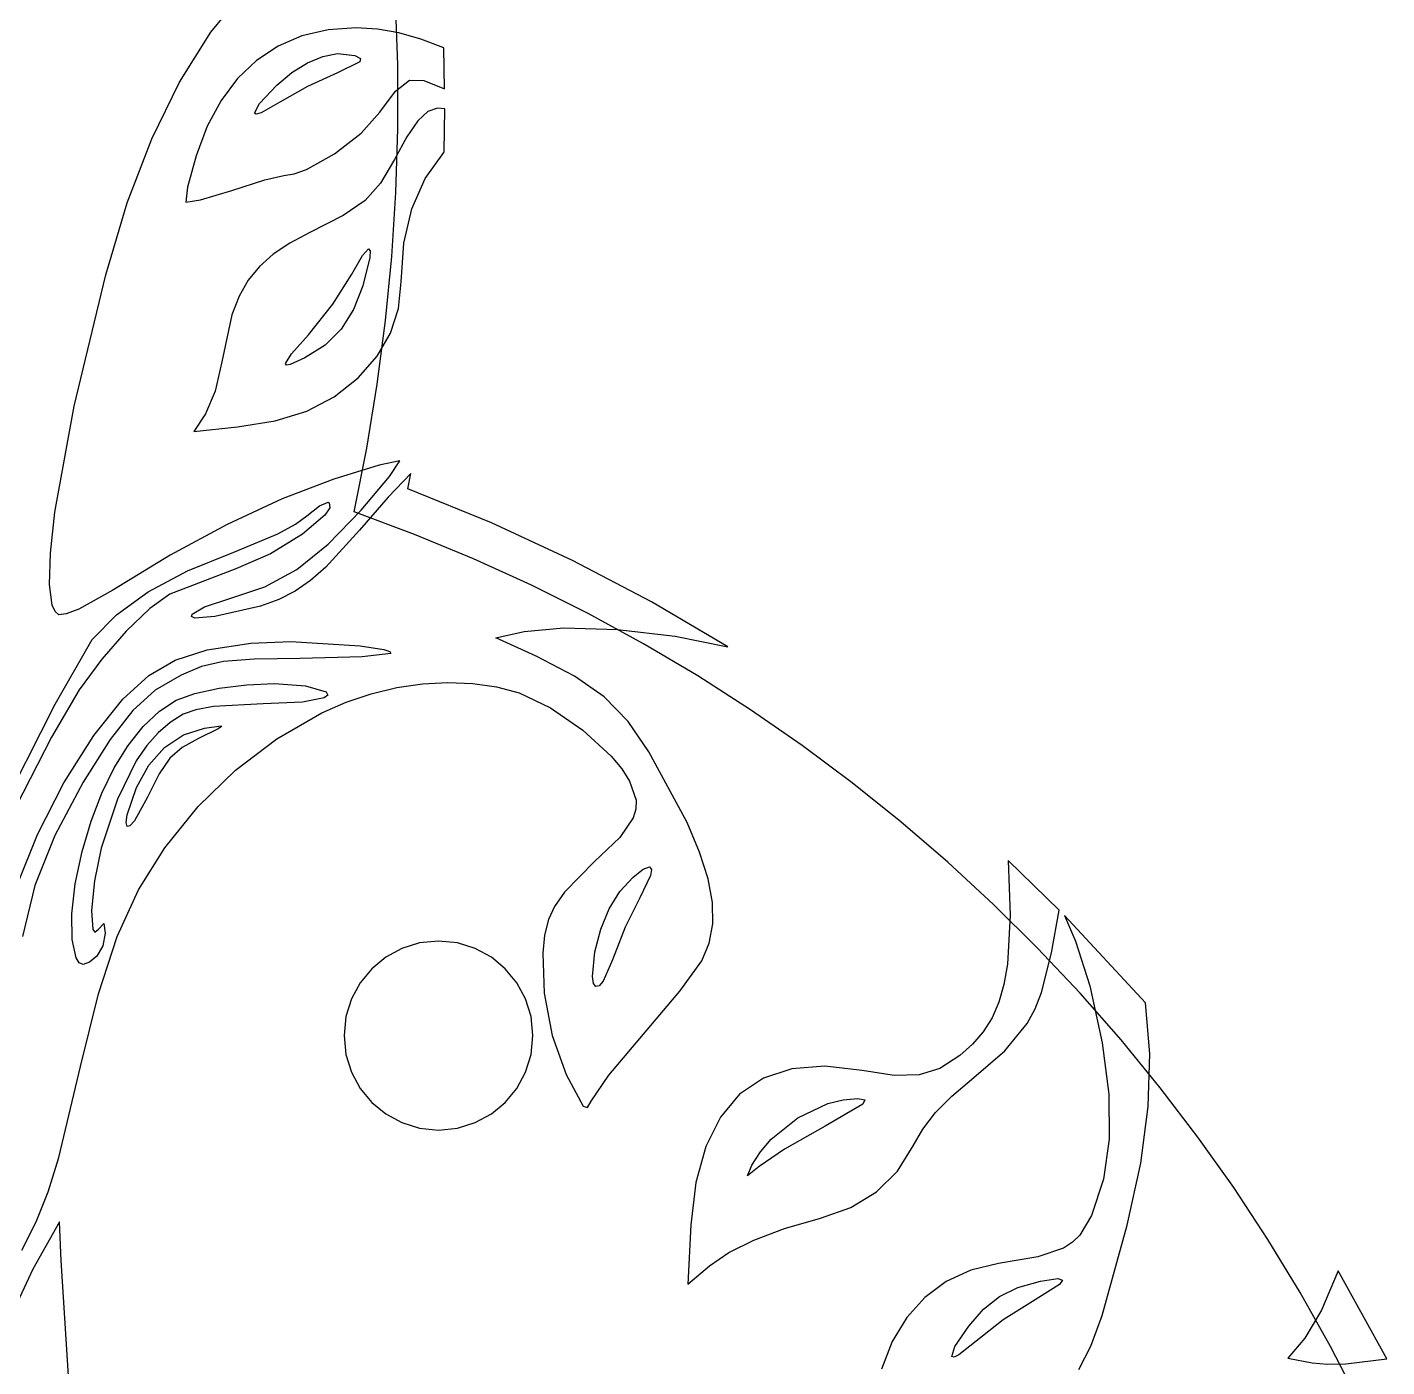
# Model space of a CAD drawing. Extents: x -23 to 237, y -4 to 293.
# Drawn here: x 126.4 to 226.5, y 93.9 to 192.5 of the extents above; entities that cross this region are included whole.
import ezdxf

# ---------------------------------------------------------------- set-up
doc = ezdxf.new("R2010")
doc.units = 0

msp = doc.modelspace()

# ---------------------------------------------------------------- linework, layer by layer
at = {"layer": 'Layer 1'}
for p, q in [((139.965759, 192.119507), (142.588713, 195.32314)), ((153.698843, 189.713833), (153.539297, 194.386531)), ((137.646958, 188.453926), (139.965759, 192.119507)), ((148.573257, 192.30024), (146.653214, 191.849087)), ((150.653, 192.446), (148.573257, 192.30024)), ((152.208731, 192.353616), (150.65265, 192.446)), ((150.65265, 192.446), (150.653, 192.446)), ((153.778102, 192.08165), (152.208731, 192.353616)), ((155.396527, 191.621727), (153.778102, 192.08165)), ((144.899638, 191.097946), (143.319296, 190.052222)), ((146.653214, 191.849087), (144.899638, 191.097946)), ((157.09977, 190.96547), (155.396527, 191.621727)), ((143.319296, 190.052222), (141.918955, 188.71732)), ((147.05284, 189.86061), (148.193353, 190.332507)), ((148.193353, 190.332507), (149.27889, 190.54741)), ((149.27889, 190.54741), (150.55678, 190.40219)), ((149.27889, 190.54741), (149.27889, 190.54741)), ((150.55678, 190.40219), (150.960061, 190.188988)), ((150.960061, 190.188988), (150.91493, 189.944064)), ((157.15077, 187.95067), (157.09977, 190.96547)), ((144.80159, 188.2199), (145.906027, 189.150236)), ((145.906027, 189.150236), (147.05284, 189.86061)), ((149.26128, 189.14801), (147.072718, 188.137551)), ((150.91493, 189.944064), (149.26128, 189.14801)), ((153.706233, 185.027795), (153.698843, 189.713833)), ((135.60305, 184.285725), (137.646958, 188.453926)), ((141.918955, 188.71732), (140.70538, 187.098644)), ((143.534169, 186.869894), (144.80159, 188.2199)), ((147.072718, 188.137551), (145.02748, 186.97605)), ((153.545525, 187.78536), (154.55917, 188.5961)), ((154.55917, 188.5961), (155.628826, 188.564595)), ((155.628826, 188.564595), (157.15077, 187.95067)), ((140.70538, 187.098644), (139.68534, 185.201599)), ((152.38308, 186.2407), (153.545525, 187.78536)), ((143.15559, 186.178304), (143.534169, 186.869894)), ((143.296688, 186.095483), (143.15559, 186.178304)), ((143.656483, 186.19655), (143.296688, 186.095483)), ((145.02748, 186.97605), (143.656483, 186.19655)), ((151.021224, 184.689773), (152.38308, 186.2407)), ((155.909276, 186.28312), (155.179062, 185.594874)), ((156.626, 186.549), (155.909276, 186.28312)), ((156.62599, 186.54898), (156.626, 186.549)), ((157.16353, 186.49988), (156.62599, 186.54898)), ((157.11653, 183.31351), (157.16353, 186.49988)), ((139.68534, 185.201599), (138.8656, 183.03159)), ((153.560335, 180.331965), (153.706233, 185.027795)), ((155.179062, 185.594874), (154.380123, 184.438656)), ((133.804777, 179.57423), (135.60305, 184.285725)), ((149.059249, 183.177764), (151.021224, 184.689773)), ((154.380123, 184.438656), (153.45722, 182.76886)), ((138.8656, 183.03159), (138.23917, 180.728646)), ((146.991994, 182.031145), (149.059249, 183.177764)), ((155.711467, 181.351141), (157.08853, 183.28201)), ((157.08853, 183.28201), (157.11653, 183.31351)), ((146.073525, 181.69688), (146.991994, 182.031145)), ((153.45722, 182.76886), (152.434907, 181.008108)), ((141.49539, 180.48809), (143.914725, 181.25673)), ((143.914725, 181.25673), (145.3143, 181.57639)), ((145.3143, 181.57639), (146.073525, 181.69688)), ((152.434907, 181.008108), (151.303521, 179.737139)), ((154.736789, 179.13522), (155.711467, 181.351141)), ((138.23917, 180.728646), (138.11569, 179.63387)), ((139.205169, 179.788115), (141.49539, 180.48809)), ((153.260021, 175.629887), (153.560335, 180.331965)), ((132.22288, 174.27877), (133.804777, 179.57423)), ((138.11569, 179.63387), (139.205169, 179.788115)), ((151.303521, 179.737139), (149.691987, 178.635083)), ((154.157276, 176.612346), (154.736789, 179.13522)), ((149.691987, 178.635083), (147.22923, 177.38107)), ((147.22923, 177.38107), (145.764763, 176.611215)), ((145.764763, 176.611215), (144.53802, 175.79569)), ((151.114175, 175.702656), (151.56385, 176.1946)), ((151.56385, 176.1946), (151.67388, 176.047199)), ((151.56385, 176.1946), (151.56385, 176.1946)), ((151.67388, 176.047199), (151.63948, 175.541629)), ((153.96571, 173.76062), (154.157276, 176.612346)), ((144.53802, 175.79569), (143.52402, 174.897762)), ((150.33756, 174.31978), (151.114175, 175.702656)), ((151.63948, 175.541629), (151.12306, 173.47178)), ((152.804161, 170.925106), (153.260021, 175.629887)), ((129.897527, 164.606312), (132.22288, 174.27877)), ((143.52402, 174.897762), (142.697778, 173.880704)), ((148.936844, 172.11409), (150.33756, 174.31978)), ((142.697778, 173.880704), (142.034311, 172.707783)), ((151.12306, 173.47178), (150.44742, 171.724237)), ((153.770255, 171.795734), (153.96571, 173.76062)), ((142.034311, 172.707783), (141.508636, 171.342271)), ((147.12647, 169.86478), (148.936844, 172.11409)), ((141.508636, 171.342271), (140.77073, 167.88655)), ((150.44742, 171.724237), (149.536129, 170.285151)), ((153.179747, 169.973931), (153.770255, 171.795734)), ((149.536129, 170.285151), (148.356231, 169.11336)), ((152.191624, 166.221167), (152.804161, 170.925106)), ((145.898721, 168.467662), (147.12647, 169.86478)), ((148.356231, 169.11336), (146.87477, 168.1677)), ((152.187971, 168.281371), (153.179747, 169.973931)), ((145.453149, 167.757118), (145.898721, 168.467662)), ((146.87477, 168.1677), (145.781312, 167.676135)), ((150.78871, 166.70421), (152.187971, 168.281371)), ((140.77073, 167.88655), (140.261914, 165.706794)), ((145.521041, 167.641494), (145.453149, 167.757118)), ((145.781312, 167.676135), (145.521041, 167.641494)), ((149.01829, 165.295632), (150.78871, 166.70421)), ((151.42128, 161.521617), (152.191624, 166.221167)), ((140.261914, 165.706794), (139.55473, 164.0439)), ((147.01823, 164.250316), (149.01829, 165.295632)), ((128.491656, 156.811781), (129.897527, 164.606312)), ((139.55473, 164.0439), (138.70622, 162.74889)), ((144.688282, 163.527352), (147.01823, 164.250316)), ((138.70622, 162.74889), (141.9282, 163.08583)), ((141.9282, 163.08583), (144.688282, 163.527352)), ((150.492, 156.83), (151.42128, 161.521617)), ((152.343038, 160.27555), (149.00068, 159.23576)), ((153.85148, 160.58967), (152.343038, 160.27555)), ((153.10263, 159.438671), (153.85148, 160.58967)), ((149.00068, 159.23576), (145.213055, 157.787161)), ((151.01707, 156.95631), (153.10263, 159.438671)), ((154.65556, 159.65846), (152.987346, 157.921835)), ((154.45607, 158.53346), (154.65556, 159.65846)), ((160.593693, 156.04198), (154.45607, 158.53346)), ((145.213055, 157.787161), (141.15603, 155.90157)), ((147.02241, 156.53674), (147.949294, 157.272015)), ((147.949294, 157.272015), (148.57731, 157.54547)), ((148.705565, 157.141371), (148.346313, 156.597051)), ((148.57731, 157.54547), (148.66131, 157.51447)), ((148.66131, 157.51447), (148.705565, 157.141371)), ((152.987346, 157.921835), (150.89458, 155.48561)), ((128.159584, 153.807572), (128.491656, 156.811781)), ((146.178507, 155.936776), (147.02241, 156.53674)), ((148.346313, 156.597051), (146.708786, 155.201939)), ((148.588889, 154.449776), (151.01707, 156.95631)), ((154.924181, 155.180277), (150.4924, 156.8301)), ((166.561874, 153.268034), (160.593693, 156.04198)), ((141.15603, 155.90157), (136.956205, 153.642502)), ((141.6532, 153.8692), (144.884893, 155.23387)), ((146.708786, 155.201939), (144.331724, 153.743525)), ((144.884893, 155.23387), (146.178507, 155.936776)), ((150.89458, 155.48561), (148.415636, 152.762745)), ((159.27167, 153.38167), (154.924181, 155.180277)), ((146.285536, 152.607984), (148.588889, 154.449776)), ((128.08865, 151.499445), (128.159584, 153.807572)), ((136.956205, 153.642502), (132.74018, 151.07347)), ((138.244093, 152.496691), (141.6532, 153.8692)), ((144.331724, 153.743525), (141.79812, 152.6362)), ((163.532204, 151.437653), (159.27167, 153.38167)), ((172.355752, 150.223351), (166.561874, 153.268034)), ((135.355763, 150.960755), (138.244093, 152.496691)), ((141.79812, 152.6362), (136.94262, 150.77173)), ((143.934651, 151.314867), (146.285536, 152.607984)), ((148.415636, 152.762745), (147.292492, 151.781621)), ((128.289278, 149.962933), (128.08865, 151.499445)), ((132.74018, 151.07347), (130.244014, 149.68482)), ((141.36387, 150.45436), (143.934651, 151.314867)), ((147.292492, 151.781621), (146.160938, 151.002706)), ((167.703116, 149.351599), (163.532204, 151.437653)), ((133.009476, 149.274489), (135.355763, 150.960755)), ((136.94262, 150.77173), (135.466127, 149.725513)), ((139.483195, 149.852849), (141.36387, 150.45436)), ((144.956501, 150.387504), (143.614711, 149.897517)), ((146.160938, 151.002706), (144.956501, 150.387504)), ((177.97047, 146.91966), (172.355752, 150.223351)), ((128.494684, 149.507637), (128.289278, 149.962933)), ((128.77189, 149.27357), (128.494684, 149.507637)), ((129.314846, 149.327509), (128.77189, 149.27357)), ((130.244014, 149.68482), (129.314846, 149.327509)), ((131.2265, 147.45099), (133.009476, 149.274489)), ((135.466127, 149.725513), (133.73318, 148.070607)), ((138.534267, 149.13139), (138.577113, 149.319307)), ((138.788737, 149.024502), (138.534267, 149.13139)), ((138.577113, 149.319307), (139.483195, 149.852849)), ((140.26118, 149.1392), (138.788737, 149.024502)), ((143.614711, 149.897517), (140.26118, 149.1392)), ((171.781741, 147.126882), (167.703116, 149.351599)), ((133.73318, 148.070607), (131.936581, 146.010038)), ((160.92138, 147.58061), (162.99407, 148.04157)), ((162.99407, 148.04157), (165.925553, 148.308457)), ((165.925553, 148.308457), (169.868853, 148.172921)), ((169.868853, 148.172921), (174.11886, 147.691232)), ((128.50182, 142.691065), (131.2265, 147.45099)), ((139.69548, 146.67655), (142.90472, 147.185)), ((142.90472, 147.185), (145.83532, 147.29196)), ((145.83532, 147.29196), (145.8349, 147.2913)), ((145.8349, 147.2913), (150.947567, 146.992375)), ((163.89379, 146.21531), (160.92138, 147.58061)), ((175.765415, 144.766877), (171.781741, 147.126882)), ((174.11886, 147.691232), (177.97047, 146.91966)), ((131.936581, 146.010038), (130.26913, 143.74683)), ((137.332174, 145.939069), (139.69548, 146.67655)), ((143.143045, 146.007888), (140.892996, 145.834783)), ((146.5372, 146.05882), (143.143045, 146.007888)), ((151.089587, 146.17422), (146.5372, 146.05882)), ((150.947567, 146.992375), (152.687635, 146.721021)), ((153.18271, 146.42054), (151.089587, 146.17422)), ((152.687635, 146.721021), (153.123647, 146.571977)), ((153.123647, 146.571977), (153.18271, 146.42054)), ((166.70771, 144.761552), (163.89379, 146.21531)), ((135.401143, 144.791021), (137.332174, 145.939069)), ((139.272927, 145.467641), (137.76871, 144.8346)), ((140.892996, 145.834783), (139.272927, 145.467641)), ((133.48873, 143.05087), (135.401143, 144.791021)), ((137.76871, 144.8346), (135.854388, 143.713709)), ((140.578607, 143.870287), (142.614864, 144.123735)), ((142.614864, 144.123735), (144.6427, 144.2176)), ((144.6427, 144.2176), (144.6427, 144.21759)), ((144.6427, 144.21759), (146.9289, 144.04913)), ((146.9289, 144.04913), (148.443822, 143.586227)), ((153.638708, 143.911739), (155.526863, 144.190851)), ((155.526863, 144.190851), (157.395503, 144.294276)), ((157.395503, 144.294276), (159.21917, 144.219429)), ((159.21917, 144.219429), (160.972406, 143.963725)), ((168.887601, 143.223172), (166.70771, 144.761552)), ((179.65147, 142.274957), (175.765415, 144.766877)), ((130.26913, 143.74683), (128.24436, 140.261625)), ((131.34346, 140.391267), (133.48873, 143.05087)), ((135.854388, 143.713709), (134.20822, 142.235156)), ((137.41681, 142.98872), (138.767925, 143.483276)), ((138.767925, 143.483276), (140.578607, 143.870287)), ((148.301267, 143.154899), (146.691432, 142.836466)), ((148.567842, 143.361534), (148.301267, 143.154899)), ((148.443822, 143.586227), (148.567842, 143.361534)), ((149.905693, 142.836794), (151.756498, 143.459525)), ((151.756498, 143.459525), (153.638708, 143.911739)), ((160.972406, 143.963725), (162.62975, 143.52458)), ((162.62975, 143.52458), (164.933441, 142.429881)), ((170.64229, 141.422956), (168.887601, 143.223172)), ((124.05169, 133.90139), (128.50182, 142.691065)), ((134.20822, 142.235156), (132.543324, 140.084486)), ((134.984267, 141.049628), (136.169905, 142.170405)), ((136.169905, 142.170405), (137.41681, 142.98872)), ((138.84495, 142.275888), (137.92111, 141.94485)), ((140.14911, 142.516222), (138.84495, 142.275888)), ((143.80451, 142.71225), (140.14911, 142.516222)), ((146.691432, 142.836466), (143.80451, 142.71225)), ((144.800111, 140.136576), (148.11175, 142.04613)), ((148.11175, 142.04613), (149.905693, 142.836794)), ((164.933441, 142.429881), (167.320305, 140.771754)), ((183.437243, 139.654495), (179.65147, 142.274957)), ((133.874731, 139.653378), (134.984267, 141.049628)), ((136.965329, 141.35014), (136.074692, 140.585411)), ((137.92111, 141.94485), (136.965329, 141.35014)), ((139.48116, 140.92802), (140.70796, 141.09959)), ((140.743069, 141.038854), (140.483691, 140.875421)), ((140.70796, 141.09959), (140.70793, 141.09956)), ((140.70793, 141.09956), (140.743069, 141.038854)), ((172.1806, 139.18369), (170.64229, 141.422956)), ((128.24436, 140.261625), (125.605711, 135.143629)), ((129.151392, 136.911352), (131.34346, 140.391267)), ((132.543324, 140.084486), (130.57282, 136.94724)), ((136.074692, 140.585411), (135.245515, 139.644638)), ((136.555609, 139.501238), (137.937585, 140.427053)), ((139.04182, 140.17249), (137.845651, 139.507493)), ((137.937585, 140.427053), (139.48116, 140.92802)), ((140.483691, 140.875421), (139.04182, 140.17249)), ((141.768463, 137.8417), (144.800111, 140.136576)), ((167.320305, 140.771754), (169.393692, 138.867017)), ((132.856132, 138.008642), (133.874731, 139.653378)), ((135.245515, 139.644638), (134.474114, 138.521791)), ((135.388153, 138.196886), (136.555609, 139.501238)), ((137.845651, 139.507493), (136.947196, 138.708653)), ((174.983816, 133.989979), (172.1806, 139.18369)), ((187.120067, 136.908867), (183.437243, 139.654495)), ((131.943307, 136.14241), (132.856132, 138.008642)), ((134.474114, 138.521791), (133.089909, 135.705773)), ((134.48814, 136.56031), (135.388153, 138.196886)), ((136.947196, 138.708653), (136.16278, 137.563758)), ((169.393692, 138.867017), (170.188877, 137.921176)), ((136.16278, 137.563758), (135.30873, 135.8606)), ((139.020783, 135.164947), (141.768463, 137.8417)), ((170.188877, 137.921176), (170.75695, 137.03249)), ((170.75695, 137.03249), (171.23635, 135.628222)), ((127.198391, 133.113022), (129.151392, 136.911352)), ((130.57282, 136.94724), (128.474936, 133.031353)), ((131.151092, 134.08167), (131.943307, 136.14241)), ((133.802705, 134.557406), (134.48814, 136.56031)), ((190.697278, 134.041445), (187.120067, 136.908867)), ((133.089909, 135.705773), (131.89261, 132.08914)), ((135.30873, 135.8606), (134.336967, 134.101909)), ((136.56105, 132.10976), (139.020783, 135.164947)), ((171.23635, 135.628222), (171.225006, 134.976917)), ((130.494321, 131.853411), (131.151092, 134.08167)), ((133.721373, 133.979935), (133.802705, 134.557406)), ((134.336967, 134.101909), (134.003999, 133.738981)), ((171.030159, 134.322547), (170.041536, 132.893764)), ((171.225006, 134.976917), (171.030159, 134.322547)), ((194.16621, 131.055603), (190.697278, 134.041445)), ((125.77032, 129.49817), (127.198391, 133.113022)), ((128.474936, 133.031353), (127.017829, 129.33894)), ((133.793636, 133.702725), (133.721373, 133.979935)), ((134.003999, 133.738981), (133.793636, 133.702725)), ((175.90935, 131.801625), (174.983816, 133.989979)), ((131.89261, 132.08914), (131.392576, 129.69355)), ((134.639056, 129.040035), (136.56105, 132.10976)), ((170.041536, 132.893764), (168.17364, 131.12017)), ((129.98783, 129.48462), (130.494321, 131.853411)), ((168.17364, 131.12017), (165.977821, 128.864757)), ((176.527146, 129.847395), (175.90935, 131.801625)), ((197.524197, 127.954716), (194.16621, 131.055603)), ((198.59, 131.18), (198.74814, 127.16681)), ((198.59005, 131.17997), (198.59, 131.18)), ((202.36086, 127.52851), (198.59005, 131.17997)), ((171.01608, 129.97157), (171.766005, 130.558568)), ((172.301804, 130.088096), (171.50552, 128.44505)), ((171.766005, 130.558568), (172.22067, 130.71571)), ((172.22067, 130.71571), (172.22073, 130.71571)), ((172.22073, 130.71571), (172.368652, 130.535788)), ((172.368652, 130.535788), (172.301804, 130.088096)), ((127.017829, 129.33894), (126.113867, 125.593802)), ((129.736093, 127.275547), (129.98783, 129.48462)), ((131.392576, 129.69355), (131.177079, 127.50526)), ((133.06521, 125.589094), (134.639056, 129.040035)), ((170.043943, 128.903938), (171.01608, 129.97157)), ((176.844441, 128.098634), (176.527146, 129.847395)), ((165.977821, 128.864757), (165.236615, 127.798689)), ((169.249241, 127.624198), (170.043943, 128.903938)), ((171.50552, 128.44505), (170.438995, 126.29531)), ((176.868468, 126.526683), (176.844441, 128.098634)), ((129.763022, 125.373884), (129.736093, 127.275547)), ((131.177079, 127.50526), (131.267024, 126.11908)), ((165.236615, 127.798689), (164.78515, 126.83928)), ((168.636192, 126.140709), (169.249241, 127.624198)), ((200.768575, 124.742157), (197.524197, 127.954716)), ((198.74814, 127.16681), (198.552238, 123.553298)), ((201.78152, 124.39072), (202.36086, 127.52851)), ((208.69104, 120.71189), (202.742, 127.14201)), ((202.742, 127.14201), (202.742, 127.142)), ((202.742, 127.142), (203.55743, 125.24548)), ((131.267024, 126.11908), (131.433072, 125.912659)), ((131.433072, 125.912659), (131.68332, 126.12982)), ((131.68332, 126.12982), (132.093954, 126.55577)), ((132.093954, 126.55577), (132.19333, 125.84454)), ((164.78515, 126.83928), (164.507235, 125.689255)), ((168.20901, 124.46183), (168.636192, 126.140709)), ((170.438995, 126.29531), (169.49991, 123.88151)), ((176.606463, 125.102888), (176.868468, 126.526683)), ((130.043681, 124.041123), (129.763022, 125.373884)), ((131.693639, 121.37741), (133.06521, 125.589094)), ((132.19333, 125.84454), (132.014627, 124.911626)), ((155.300346, 125.120791), (153.995763, 124.715826)), ((156.70101, 125.26199), (155.300346, 125.120791)), ((158.101677, 125.120791), (156.70101, 125.26199)), ((159.406262, 124.715826), (158.101677, 125.120791)), ((164.507235, 125.689255), (164.365217, 124.374038)), ((176.06566, 123.79859), (176.606463, 125.102888)), ((203.55743, 125.24548), (204.601749, 121.968949)), ((130.271365, 123.669799), (130.043681, 124.041123)), ((131.57944, 124.1604), (131.021446, 123.721349)), ((132.014627, 124.911626), (131.57944, 124.1604)), ((152.815209, 124.075043), (151.78663, 123.226388)), ((153.995763, 124.715826), (152.815209, 124.075043)), ((160.586818, 124.075043), (159.406262, 124.715826)), ((161.615398, 123.226388), (160.586818, 124.075043)), ((164.365217, 124.374038), (164.469099, 121.420997)), ((168.031359, 122.652837), (168.20901, 124.46183)), ((203.896678, 121.4213), (200.768575, 124.742157)), ((201.064605, 121.485467), (201.78152, 124.39072)), ((130.55313, 123.53876), (130.271365, 123.669799)), ((131.021446, 123.721349), (130.55313, 123.53876)), ((151.78663, 123.226388), (150.937974, 122.197808)), ((162.464053, 122.197808), (161.615398, 123.226388)), ((169.49991, 123.88151), (168.81369, 122.301097)), ((174.462059, 121.575431), (176.06566, 123.79859)), ((198.552238, 123.553298), (198.294201, 122.06626)), ((150.937974, 122.197808), (150.297189, 121.017253)), ((163.104836, 121.017253), (162.464053, 122.197808)), ((168.110403, 122.145075), (168.031359, 122.652837)), ((168.278546, 121.912066), (168.110403, 122.145075)), ((168.81369, 122.301097), (168.518679, 121.961508)), ((198.294201, 122.06626), (197.917743, 120.759438)), ((130.37847, 116.02546), (131.693639, 121.37741)), ((150.297189, 121.017253), (149.892222, 119.712667)), ((163.509801, 119.712667), (163.104836, 121.017253)), ((164.469099, 121.420997), (165.057238, 118.326098)), ((168.518679, 121.961508), (168.278546, 121.912066)), ((171.78637, 118.4134), (174.462059, 121.575431)), ((200.588016, 120.28766), (201.064605, 121.485467)), ((206.905841, 117.995519), (203.896678, 121.4213)), ((204.601749, 121.968949), (205.5227, 117.7865)), ((197.917743, 120.759438), (197.414088, 119.60813)), ((199.995515, 119.200845), (200.588016, 120.28766)), ((209.009254, 116.973116), (208.69104, 120.71189)), ((149.892222, 119.712667), (149.75102, 118.312)), ((163.651, 118.312), (163.509801, 119.712667)), ((197.414088, 119.60813), (196.774465, 118.587639)), ((198.351302, 117.183523), (199.995515, 119.200845)), ((149.75102, 118.312), (149.892222, 116.911336)), ((163.509801, 116.911336), (163.651, 118.312)), ((163.651, 118.312), (163.651, 118.312)), ((165.057238, 118.326098), (166.09008, 115.43528)), ((169.233251, 115.386984), (171.78637, 118.4134)), ((196.774465, 118.587639), (195.9901, 117.673265)), ((195.9901, 117.673265), (195.05222, 116.84031)), ((195.90902, 115.08017), (198.351302, 117.183523)), ((205.5227, 117.7865), (206.00004, 113.998758)), ((209.793398, 114.468188), (206.905841, 117.995519)), ((128.766212, 109.32987), (130.37847, 116.02546)), ((149.892222, 116.911336), (150.297189, 115.606752)), ((163.104836, 115.606752), (163.509801, 116.911336)), ((185.118094, 116.049962), (182.699126, 115.863217)), ((187.85843, 115.72926), (185.118094, 116.049962)), ((195.05222, 116.84031), (193.584686, 115.896138)), ((208.898365, 113.08111), (209.009254, 116.973116)), ((150.297189, 115.606752), (150.937974, 114.426196)), ((162.464053, 114.426196), (163.104836, 115.606752)), ((166.09008, 115.43528), (167.329795, 113.113292)), ((167.92406, 113.49021), (169.233251, 115.386984)), ((180.607533, 115.174445), (178.849326, 113.989065)), ((182.699126, 115.863217), (180.607533, 115.174445)), ((190.222207, 115.376875), (187.85843, 115.72926)), ((192.05282, 115.420414), (190.222207, 115.376875)), ((193.584686, 115.896138), (192.05282, 115.420414)), ((194.454303, 113.85659), (195.90902, 115.08017)), ((150.937974, 114.426196), (151.78663, 113.397616)), ((161.615398, 113.397616), (162.464053, 114.426196)), ((212.556683, 110.84268), (209.793398, 114.468188)), ((151.78663, 113.397616), (152.815209, 112.54896)), ((160.586818, 112.54896), (161.615398, 113.397616)), ((167.329795, 113.113292), (167.654823, 113.020369)), ((167.654823, 113.020369), (167.92406, 113.49021)), ((178.849326, 113.989065), (177.430513, 112.312497)), ((183.133966, 112.250342), (185.346476, 113.305513)), ((187.899735, 113.263144), (185.14591, 111.64996)), ((185.346476, 113.305513), (186.466914, 113.588279)), ((186.466914, 113.588279), (187.5524, 113.67978)), ((187.5524, 113.6798), (188.069675, 113.583949)), ((187.5524, 113.67978), (187.5524, 113.6798)), ((188.069675, 113.583949), (187.899735, 113.263144)), ((193.261686, 112.645771), (194.454303, 113.85659)), ((206.00004, 113.998758), (206.029216, 110.679653)), ((208.350758, 108.917919), (208.898365, 113.08111)), ((152.815209, 112.54896), (153.995763, 111.908175)), ((159.406262, 111.908175), (160.586818, 112.54896)), ((177.430513, 112.312497), (176.357104, 110.15016)), ((181.181318, 110.68258), (183.133966, 112.250342)), ((192.319571, 111.434654), (193.261686, 112.645771)), ((153.995763, 111.908175), (155.300346, 111.503209)), ((155.300346, 111.503209), (156.70101, 111.36201)), ((156.70101, 111.36201), (158.101677, 111.503209)), ((158.101677, 111.503209), (159.406262, 111.908175)), ((185.14591, 111.64996), (182.148968, 109.947062)), ((191.61636, 110.21018), (192.319571, 111.434654)), ((176.357104, 110.15016), (175.635106, 107.507475)), ((180.385707, 109.759075), (181.181318, 110.68258)), ((190.456687, 108.340088), (191.61636, 110.21018)), ((206.029216, 110.679653), (205.60436, 107.735221)), ((215.193032, 107.122369), (212.556683, 110.84268)), ((127.980514, 106.805996), (128.766212, 109.32987)), ((179.75498, 108.77054), (180.385707, 109.759075)), ((182.148968, 109.947062), (180.27689, 108.68374)), ((179.423038, 108.000101), (179.75498, 108.77054)), ((180.27689, 108.68374), (179.423038, 108.000101)), ((188.92717, 106.819123), (190.456687, 108.340088)), ((207.35882, 104.36559), (208.350758, 108.917919)), ((175.635106, 107.507475), (175.27053, 104.38986)), ((205.60436, 107.735221), (204.7196, 105.0715)), ((217.69978, 103.31063), (215.193032, 107.122369)), ((127.10214, 104.595224), (127.980514, 106.805996)), ((187.040541, 105.657336), (188.92717, 106.819123)), ((184.80953, 104.86478), (187.040541, 105.657336)), ((204.7196, 105.0715), (203.882136, 103.63041)), ((126.05137, 102.520418), (127.10214, 104.595224)), ((128.833, 104.616), (126.86929, 101.13352)), ((128.95511, 101.76601), (128.833, 104.616)), ((175.27053, 104.38986), (175.03024, 100.00977)), ((179.904778, 103.267218), (182.152945, 104.104875)), ((182.152945, 104.104875), (184.80953, 104.86478)), ((205.523635, 97.716501), (207.35882, 104.36559)), ((178.065439, 102.352036), (179.904778, 103.267218)), ((203.345031, 103.100442), (202.675845, 102.670018)), ((203.882136, 103.63041), (203.345031, 103.100442)), ((220.07426, 99.410835), (217.69978, 103.31063)), ((176.63534, 101.35956), (178.065439, 102.352036)), ((200.781729, 102.025281), (197.88079, 101.53116)), ((202.675845, 102.670018), (200.781729, 102.025281)), ((126.86929, 101.13352), (125.24375, 97.642193)), ((129.649567, 90.633405), (128.95511, 101.76601)), ((175.03024, 100.00977), (176.63534, 101.35956)), ((195.86003, 101.05699), (194.051807, 100.222792)), ((197.88079, 101.53116), (195.86003, 101.05699)), ((194.051807, 100.222792), (192.473658, 99.052069)), ((199.311444, 99.765002), (200.97979, 100.24908)), ((200.97979, 100.24908), (202.25982, 100.4403)), ((202.25982, 100.4403), (202.591235, 100.323465)), ((202.25982, 100.4403), (202.25982, 100.4403)), ((202.591235, 100.323465), (202.388529, 99.995861)), ((222.875, 100.994), (221.64325, 98.103936)), ((226.4516, 94.53702), (222.875, 100.994)), ((222.875, 100.994), (222.875, 100.994)), ((192.473658, 99.052069), (191.143121, 97.568326)), ((196.798244, 98.183588), (197.95956, 99.102905)), ((197.95956, 99.102905), (199.311444, 99.765002)), ((202.388529, 99.995861), (200.39788, 98.75307)), ((222.313808, 95.42636), (220.07426, 99.410835)), ((195.7016, 96.92785), (196.798244, 98.183588)), ((200.39788, 98.75307), (198.240436, 97.396997)), ((221.64325, 98.103936), (220.41681, 96.05424)), ((191.143121, 97.568326), (190.077732, 95.795069)), ((198.240436, 97.396997), (196.2525, 95.83385)), ((204.689798, 95.469787), (205.523635, 97.716501)), ((194.678819, 95.423451), (195.7016, 96.92785)), ((220.41681, 96.05424), (219.17242, 94.57526)), ((190.077732, 95.795069), (189.295028, 93.755803)), ((194.449877, 94.699541), (194.678819, 95.423451)), ((196.2525, 95.83385), (194.984522, 94.816285)), ((203.791339, 93.753859), (204.689798, 95.469787)), ((224.415758, 91.360577), (222.313808, 95.42636)), ((194.623642, 94.649071), (194.449877, 94.699541)), ((194.984522, 94.816285), (194.623642, 94.649071)), ((219.17242, 94.57526), (220.95892, 94.23988)), ((220.95892, 94.23988), (222.090696, 94.12571)), ((222.090696, 94.12571), (223.430696, 94.148536)), ((223.430696, 94.148536), (226.4516, 94.53702))]:
    msp.add_line(p, q, dxfattribs=at)

doc.saveas('drawing.dxf')
